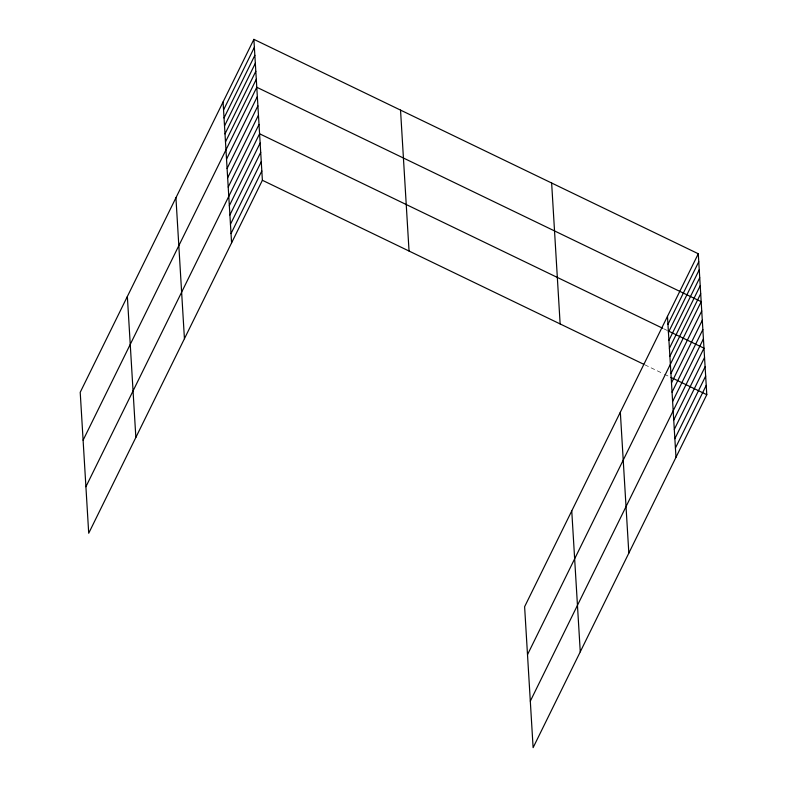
<?xml version="1.0" encoding="UTF-8"?>
<svg xmlns="http://www.w3.org/2000/svg" width="787" height="787" viewBox="0 0 787 787"><rect width="100%" height="100%" fill="white"/><g stroke="black" fill="none" stroke-linecap="round" stroke-linejoin="round"><path stroke-width="0.59" stroke-dasharray="3.94 2.95" d="M663.785 328.799L667.051 330.363M644.868 364.824L663.333 373.736M664.425 374.258L669.855 376.875"/><path stroke-width="1.18" d="M253.886 39.35L80.215 392.3L88.715 533.242L262.386 180.282L253.886 39.35L698.285 253.758L706.785 394.7L533.114 747.65L524.614 606.718L698.285 253.758M223.557 109.944L254.368 47.338M224.039 117.932L254.85 55.326M224.521 125.92L255.332 63.304M225.003 133.908L255.814 71.292M225.485 141.896L256.296 79.28M83.097 440.218L256.778 87.268L701.178 301.677L527.506 654.636M226.528 159.181L257.339 96.575M227.089 168.487L257.9 105.871M227.65 177.783L258.461 115.177M228.21 187.09L259.021 124.474M85.911 486.73L259.582 133.78L662.703 328.268M229.332 205.692L260.143 143.077M229.893 214.989L260.704 152.383M230.453 224.295L261.264 161.679M231.024 233.591L261.825 170.986M667.956 324.362L698.767 261.746M668.438 332.34L699.25 269.734M668.92 340.328L699.732 277.722M669.403 348.316L700.214 285.711M669.885 356.304L700.696 293.689M670.927 373.589L701.738 310.983M671.488 382.895L702.299 320.279M672.049 392.192L702.86 329.586M672.61 401.498L703.421 338.882M530.31 701.138L703.981 348.188L668.133 330.894M673.731 420.101L704.542 357.485M674.302 429.407L705.103 366.791M674.862 438.703L705.664 376.097M675.423 448.01L706.224 385.394M262.386 180.282L643.786 364.302M670.937 377.396L706.785 394.7M667.474 316.374L675.984 457.306M620.333 412.181L628.833 553.123M571.756 510.901L580.265 651.833M551.638 183.007L560.137 323.939M400.534 110.101L409.043 251.043M223.075 101.966L231.585 242.898M175.934 197.773L184.433 338.705M127.356 296.492L135.856 437.424"/></g></svg>
